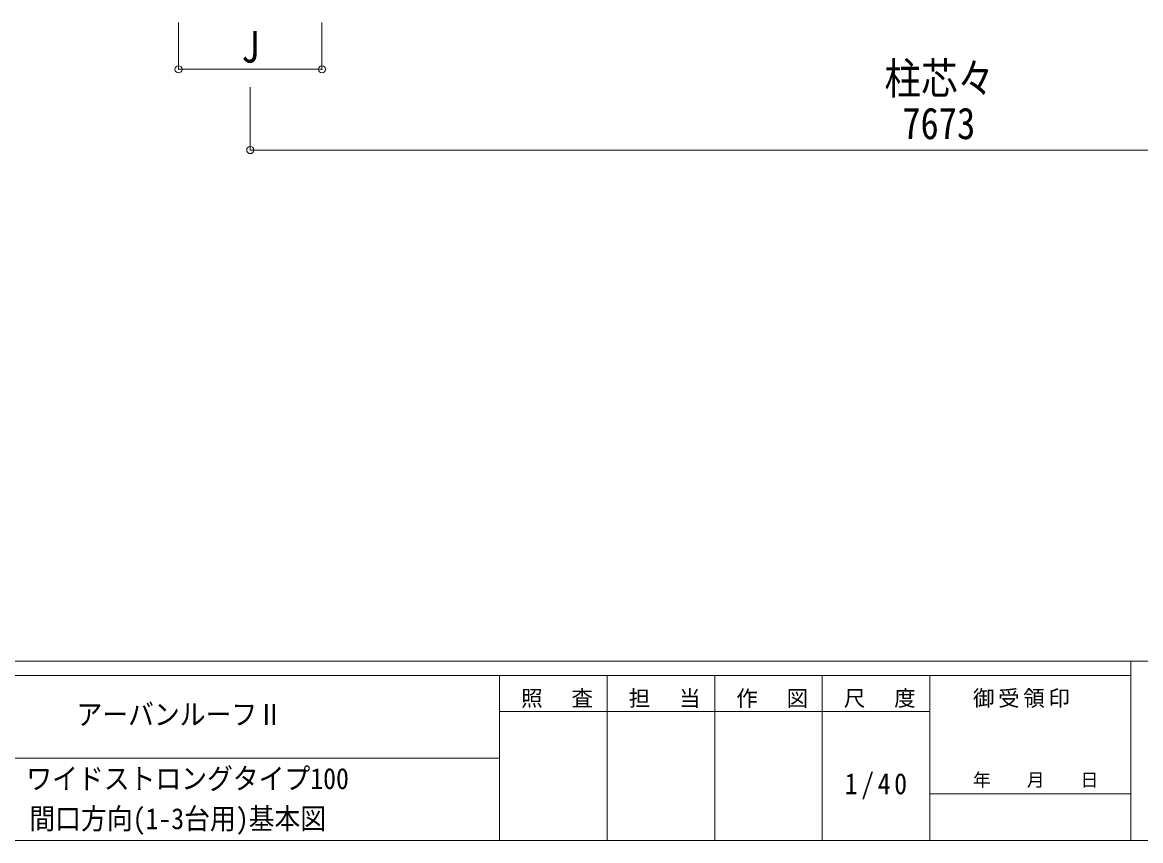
# Model space of a CAD drawing. Units: millimetres, scale not verified. Extents: x -11243 to 60313, y -7760 to 7760.
# Drawn here: x 940 to 7177, y -7760 to -3198 of the extents above; entities that cross this region are included whole.
import ezdxf
from ezdxf.enums import TextEntityAlignment as Align

# ---------------------------------------------------------------- set-up
doc = ezdxf.new("R2010")
doc.units = ezdxf.units.MM
doc.header["$LTSCALE"] = 40
doc.header["$PDMODE"] = 32
doc.header["$PDSIZE"] = 40
doc.layers.add('0-6_OTH_LINE', color=7, linetype='Continuous', lineweight=9)
doc.layers.add('F-0_240', color=7, linetype='Continuous', lineweight=9)
doc.styles.add('ＭＳ ゴシック', font='')
doc.styles.get('ＭＳ ゴシック').set_extended_font_data('MS Gothic')

msp = doc.modelspace()

# ---------------------------------------------------------------- linework, layer by layer
at = {"layer": '0-6_OTH_LINE', "color": 6}
for p, q in [((1810.84, -3459.83), (1810.84, -3198.05)), ((2610.84, -3459.83), (2610.84, -3198.05)), ((1810.84, -3459.83), (2610.84, -3459.83)), ((2210.84, -3909.83), (2210.84, -3559.83)), ((2210.84, -3909.83), (9883.84, -3909.83))]:
    msp.add_line(p, q, dxfattribs=at)
for p in [(1810.84, -3459.83), (2610.84, -3459.83), (2210.84, -3909.83)]:
    msp.add_point(p, dxfattribs=at)
at = {"layer": 'F-0_240', "color": 5}
for p, q in [((-11242.74, -6760), (10677.26, -6760)), ((7121.58, -6760), (7121.58, -7760)), ((-11242.74, -6840), (7121.58, -6840)), ((3601.58, -6840), (3601.58, -7760)), ((4201.58, -6840), (4201.58, -7760)), ((4801.58, -6840), (4801.58, -7760)), ((5401.58, -6840), (5401.58, -7760)), ((6001.58, -6840), (6001.58, -7760)), ((3601.58, -7040), (6001.58, -7040)), ((-4598.42, -7300), (3601.58, -7300)), ((6001.58, -7500), (7121.58, -7500)), ((-11242.74, -7760), (10677.26, -7760))]:
    msp.add_line(p, q, dxfattribs=at)

# ---------------------------------------------------------------- texts
at = {"layer": '0-6_OTH_LINE', "style": 'ＭＳ ゴシック', "width": 0.85}
for s, p in [('J', (2160.84, -3474.95)), ('柱芯々', (5748.03, -3651.5)), ('7673', (5847.34, -3901.83))]:
    msp.add_text(s, height=176, dxfattribs=at).set_placement(p, align=Align.BOTTOM_LEFT)
at = {"layer": 'F-0_240', "style": 'ＭＳ ゴシック', "width": 0.9}
for s, p in [('アーバンルーフⅡ', (1241.58, -7150)), ('ワイドストロングタイプ100', (961.58, -7507.84)), ('間口方向(1-3台用)基本図', (978.77, -7731.34))]:
    msp.add_text(s, height=117.3, dxfattribs=at).set_placement(p, align=Align.BOTTOM_LEFT)
at = {"layer": 'F-0_240', "style": 'ＭＳ ゴシック'}
msp.add_text('年\u3000\u3000月\u3000\u3000日', height=73.31, dxfattribs=at).set_placement((6241.58, -7480), align=Align.BOTTOM_LEFT)
at = {"layer": 'F-0_240', "attachment_point": 7, "style": 'ＭＳ ゴシック'}
for s, insert, char_height in [('\\T1.17;照\u3000査', (3721.58, -7020), 87.98), ('\\T1.17;担\u3000当', (4321.58, -7020), 87.98), ('\\T1.17;作\u3000図', (4921.58, -7020), 87.98), ('\\T1.17;尺\u3000度', (5521.58, -7020), 87.98), ('\\T1.17;御受領印', (6241.58, -7020), 87.98), ('\\T1.28;\\W0.9;1/40', (5526.58, -7530), 117.3)]:
    msp.add_mtext(s, dxfattribs=dict(at, insert=insert, char_height=char_height))

doc.saveas('drawing.dxf')
